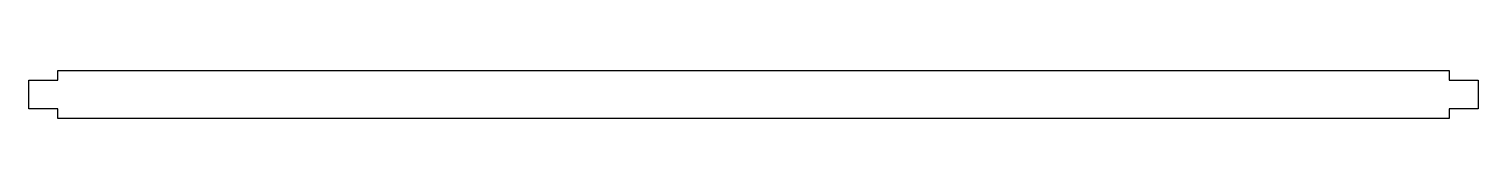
# Model space of a CAD drawing. Header units: millimetres. Extents: x 0 to 302, y 0 to 10.
import ezdxf

# ---------------------------------------------------------------- set-up
doc = ezdxf.new("R2010")
doc.units = ezdxf.units.MM
doc.layers.add('CUT', color=7, linetype='Continuous')

msp = doc.modelspace()

# ---------------------------------------------------------------- linework, layer by layer
at = {"layer": 'CUT'}
msp.add_lwpolyline([(0, 2), (0, 8), (6, 8), (6, 10), (296, 10), (296, 8), (302, 8), (302, 2), (296, 2), (296, 0), (6, 0), (6, 2), (0, 2)], close=True, dxfattribs=at)

doc.saveas('drawing.dxf')
